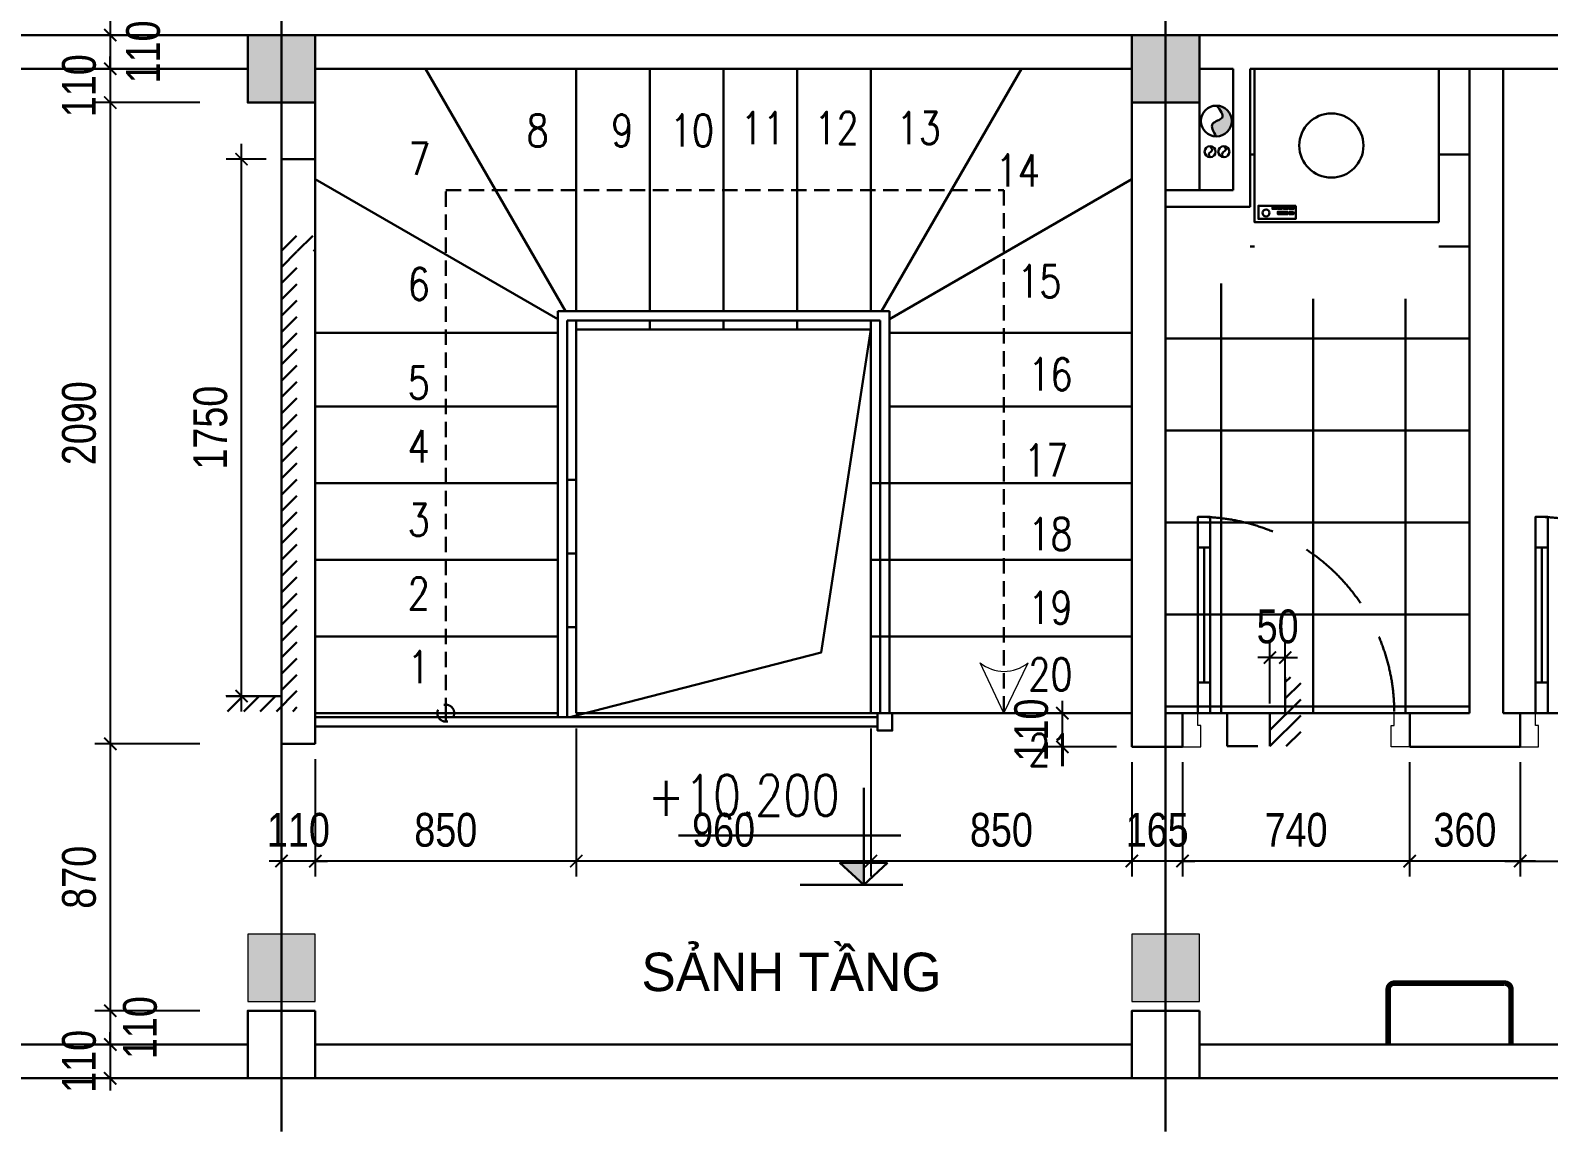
# Model space of a CAD drawing. Header units: millimetres. Extents: x -82962 to 19744, y -138000 to 4535.
# Drawn here: x -66900 to -61954, y -92166 to -88577 of the extents above; entities that cross this region are included whole.
import ezdxf

# ---------------------------------------------------------------- set-up
doc = ezdxf.new("R2010")
doc.units = ezdxf.units.MM
doc.header["$LTSCALE"] = 1000
doc.header["$MEASUREMENT"] = 0
doc.header["$PDMODE"] = 3
doc.linetypes.add('HIDDEN', pattern=[0.375, 0.25, -0.125])
doc.layers.get('0').update_dxf_attribs({"lineweight": 30})
doc.layers.get('DEFPOINTS').update_dxf_attribs({"color": 4, "lineweight": 30})
for name, color, linetype, lineweight in [('BANCONG', 42, 'Continuous', 13), ('BE TONG', 6, 'Continuous', 5), ('BHATCH', 251, 'Continuous', 5), ('I-SITE-BOUNDARY', 10, 'HIDDEN', 15), ('THAY', 4, 'Continuous', 30)]:
    doc.layers.add(name, color=color, linetype=linetype, lineweight=lineweight)
doc.styles.add('A2', font='VnAvantH.TTF')
doc.styles.add('dim', font='arial.ttf', dxfattribs={"width": 0.8})
doc.styles.add('ROMANO', font='ROMANS', dxfattribs={"width": 0.8, "bigfont": 'VNS'})
doc.styles.get("Standard").update_dxf_attribs({"font": 'romans.shx', "width": 0.7, "bigfont": 'bigfont.shx'})
doc.dimstyles.new('1-100-100', dxfattribs={"dimscale": 0, "dimtxt": 2.2, "dimasz": 0.8, "dimexe": 1, "dimexo": 1, "dimgap": 0.9, "dimtad": 1, "dimdec": 0, "dimzin": 0, "dimdsep": 46, "dimtxsty": 'dim', "dimblk1": 'ARCHTICK', "dimblk2": 'ARCHTICK', "dimsah": 1, "dimcen": 1, "dimdle": 1, "dimclrd": 256, "dimclre": 256, "dimclrt": 1, "dimadec": 0, "dimazin": 0, "dimtfac": 0.0001, "dimtdec": 0, "dimtix": 1, "dimtmove": 2, "dimatfit": 3, "dimldrblk": 'DOT', "dimfxl": 100, "dimtolj": 1, "dimtzin": 0, "dimarcsym": 0})

# ---------------------------------------------------------------- blocks, each defined once
blk = doc.blocks.new('*U6')
blk.add_line((70, -100), (70, -540))
for points in [[(50, 0), (50, -640), (90, -640), (90, 0)], [(50, -100), (90, -100), (90, -540), (50, -540)]]:
    blk.add_lwpolyline(points, close=True)
at = {"linetype": 'HIDDEN'}
blk.add_arc((50, 0), 640, 270, 0, dxfattribs=at)
at = {"layer": 'I-SITE-BOUNDARY', "linetype": 'ByBlock'}
for points in [[(0, 110), (60, 110), (60, 40), (50, 40), (50, 0), (0, 0)], [(740, 110), (680, 110), (680, 40), (690, 40), (690, 0), (740, 0)]]:
    blk.add_lwpolyline(points, close=True, dxfattribs=at)
blk = doc.blocks.new('muiten')
at = {"layer": 'BANCONG'}
for q in [(-445.5, -145.6), (-132.9, -146.8)]:
    blk.add_line((-288, 182), q, dxfattribs=at)
blk.add_arc((-289.9, -338.8), 248.1, 50.72328, 128.85402, dxfattribs=at)
blk = doc.blocks.new('_ARCHTICK')
at = {"color": 0, "linetype": 'ByBlock', "const_width": 0.15}
blk.add_lwpolyline([(-0.5, -0.5), (0.5, 0.5)], dxfattribs=at)
blk = doc.blocks.new('*D1493')
at = {"layer": 'DEFPOINTS', "color": 0, "ltscale": 0.2, "transparency": 16777216}
for p in [(-62406.9, -90912.3), (-62046.9, -90912.3), (-62406.9, -91284.4)]:
    blk.add_point(p, dxfattribs=at)
at = {"layer": 'THAY', "lineweight": -2, "ltscale": 0.2, "transparency": 16777216}
for p, q in [((-62406.9, -90962.3), (-62406.9, -91334.4)), ((-62046.9, -90962.3), (-62046.9, -91334.4)), ((-61996.9, -91284.4), (-62456.9, -91284.4))]:
    blk.add_line(p, q, dxfattribs=at)
at = {"layer": 'THAY', "lineweight": -2, "ltscale": 0.2, "transparency": 16777216, "xscale": 40.00000032884265, "yscale": 40.00000032884265, "zscale": 40.00000032884265, "rotation": 180}
blk.add_blockref('_ARCHTICK', (-62406.9, -91284.4), dxfattribs=at)
at = {"layer": 'THAY', "lineweight": -2, "ltscale": 0.2, "transparency": 16777216, "xscale": 40.00000032884265, "yscale": 40.00000032884265, "zscale": 40.00000032884265}
blk.add_blockref('_ARCHTICK', (-62046.9, -91284.4), dxfattribs=at)
at = {"layer": 'THAY', "color": 1, "ltscale": 0.2, "transparency": 16777216, "insert": (-62226.9, -91183.2), "char_height": 110, "attachment_point": 5, "style": 'dim'}
blk.add_mtext('\\A1;360', dxfattribs=at)
blk = doc.blocks.new('_DOT')
at = {"color": 0, "linetype": 'ByBlock', "ltscale": 10}
blk.add_line((-0.5, 0), (-1, 0), dxfattribs=at)
at = {"color": 0, "linetype": 'ByBlock', "ltscale": 10, "const_width": 0.5}
blk.add_lwpolyline([(-0.25, 0, 1), (0.25, 0, 1)], format="xyb", close=True, dxfattribs=at)
blk = doc.blocks.new('*D1494')
at = {"layer": 'DEFPOINTS', "color": 0, "ltscale": 0.2, "transparency": 16777216}
for p in [(-63146.9, -90912.3), (-62406.9, -90912.3), (-63146.9, -91284.4)]:
    blk.add_point(p, dxfattribs=at)
at = {"layer": 'THAY', "lineweight": -2, "ltscale": 0.2, "transparency": 16777216}
for p, q in [((-63146.9, -90962.3), (-63146.9, -91334.4)), ((-62406.9, -90962.3), (-62406.9, -91334.4)), ((-62356.9, -91284.4), (-63196.9, -91284.4))]:
    blk.add_line(p, q, dxfattribs=at)
at = {"layer": 'THAY', "lineweight": -2, "ltscale": 0.2, "transparency": 16777216, "xscale": 40.00000032884265, "yscale": 40.00000032884265, "zscale": 40.00000032884265, "rotation": 180}
blk.add_blockref('_ARCHTICK', (-63146.9, -91284.4), dxfattribs=at)
at = {"layer": 'THAY', "lineweight": -2, "ltscale": 0.2, "transparency": 16777216, "xscale": 40.00000032884265, "yscale": 40.00000032884265, "zscale": 40.00000032884265}
blk.add_blockref('_ARCHTICK', (-62406.9, -91284.4), dxfattribs=at)
at = {"layer": 'THAY', "color": 1, "ltscale": 0.2, "transparency": 16777216, "insert": (-62776.9, -91183.2), "char_height": 110, "attachment_point": 5, "style": 'dim'}
blk.add_mtext('\\A1;740', dxfattribs=at)
blk = doc.blocks.new('*D1495')
at = {"layer": 'DEFPOINTS', "color": 0, "ltscale": 0.2, "transparency": 16777216}
for p in [(-63311.9, -90912.3), (-63146.9, -90912.3), (-63311.9, -91284.4)]:
    blk.add_point(p, dxfattribs=at)
at = {"layer": 'THAY', "lineweight": -2, "ltscale": 0.2, "transparency": 16777216}
for p, q in [((-63311.9, -90962.3), (-63311.9, -91334.4)), ((-63146.9, -90962.3), (-63146.9, -91334.4)), ((-63311.9, -91284.4), (-63351.9, -91284.4)), ((-63146.9, -91284.4), (-63311.9, -91284.4)), ((-63146.9, -91284.4), (-63106.9, -91284.4))]:
    blk.add_line(p, q, dxfattribs=at)
at = {"layer": 'THAY', "lineweight": -2, "ltscale": 0.2, "transparency": 16777216, "xscale": 40.00000032884265, "yscale": 40.00000032884265, "zscale": 40.00000032884265}
blk.add_blockref('_ARCHTICK', (-63311.9, -91284.4), dxfattribs=at)
at = {"layer": 'THAY', "lineweight": -2, "ltscale": 0.2, "transparency": 16777216, "xscale": 40.00000032884265, "yscale": 40.00000032884265, "zscale": 40.00000032884265, "rotation": 180}
blk.add_blockref('_ARCHTICK', (-63146.9, -91284.4), dxfattribs=at)
at = {"layer": 'THAY', "color": 1, "ltscale": 0.2, "transparency": 16777216, "insert": (-63229.4, -91183.2), "char_height": 110, "attachment_point": 5, "style": 'dim'}
blk.add_mtext('\\A1;165', dxfattribs=at)
blk = doc.blocks.new('*D1496')
at = {"layer": 'DEFPOINTS', "color": 0, "ltscale": 0.2, "transparency": 16777216}
for p in [(-64161.9, -90802.3), (-63311.9, -90912.3), (-64161.9, -91284.4)]:
    blk.add_point(p, dxfattribs=at)
at = {"layer": 'THAY', "lineweight": -2, "ltscale": 0.2, "transparency": 16777216}
for p, q in [((-64161.9, -90852.3), (-64161.9, -91334.4)), ((-63311.9, -90962.3), (-63311.9, -91334.4)), ((-63261.9, -91284.4), (-64211.9, -91284.4))]:
    blk.add_line(p, q, dxfattribs=at)
at = {"layer": 'THAY', "lineweight": -2, "ltscale": 0.2, "transparency": 16777216, "xscale": 40.00000032884265, "yscale": 40.00000032884265, "zscale": 40.00000032884265, "rotation": 180}
blk.add_blockref('_ARCHTICK', (-64161.9, -91284.4), dxfattribs=at)
at = {"layer": 'THAY', "lineweight": -2, "ltscale": 0.2, "transparency": 16777216, "xscale": 40.00000032884265, "yscale": 40.00000032884265, "zscale": 40.00000032884265}
blk.add_blockref('_ARCHTICK', (-63311.9, -91284.4), dxfattribs=at)
at = {"layer": 'THAY', "color": 1, "ltscale": 0.2, "transparency": 16777216, "insert": (-63736.9, -91183.2), "char_height": 110, "attachment_point": 5, "style": 'dim'}
blk.add_mtext('\\A1;850', dxfattribs=at)
blk = doc.blocks.new('*D1497')
at = {"layer": 'DEFPOINTS', "color": 0, "ltscale": 0.2, "transparency": 16777216}
for p in [(-65121.9, -90802.3), (-64161.9, -90802.3), (-65121.9, -91284.4)]:
    blk.add_point(p, dxfattribs=at)
at = {"layer": 'THAY', "lineweight": -2, "ltscale": 0.2, "transparency": 16777216}
for p, q in [((-65121.9, -90852.3), (-65121.9, -91334.4)), ((-64161.9, -90852.3), (-64161.9, -91334.4)), ((-64111.9, -91284.4), (-65171.9, -91284.4))]:
    blk.add_line(p, q, dxfattribs=at)
at = {"layer": 'THAY', "lineweight": -2, "ltscale": 0.2, "transparency": 16777216, "xscale": 40.00000032884265, "yscale": 40.00000032884265, "zscale": 40.00000032884265, "rotation": 180}
blk.add_blockref('_ARCHTICK', (-65121.9, -91284.4), dxfattribs=at)
at = {"layer": 'THAY', "lineweight": -2, "ltscale": 0.2, "transparency": 16777216, "xscale": 40.00000032884265, "yscale": 40.00000032884265, "zscale": 40.00000032884265}
blk.add_blockref('_ARCHTICK', (-64161.9, -91284.4), dxfattribs=at)
at = {"layer": 'THAY', "color": 1, "ltscale": 0.2, "transparency": 16777216, "insert": (-64641.9, -91183.2), "char_height": 110, "attachment_point": 5, "style": 'dim'}
blk.add_mtext('\\A1;960', dxfattribs=at)
blk = doc.blocks.new('*D1498')
at = {"layer": 'DEFPOINTS', "color": 0, "ltscale": 0.2, "transparency": 16777216}
for p in [(-65121.9, -90802.3), (-65971.9, -90902.3), (-65971.9, -91284.4)]:
    blk.add_point(p, dxfattribs=at)
at = {"layer": 'THAY', "lineweight": -2, "ltscale": 0.2, "transparency": 16777216}
for p, q in [((-65121.9, -90852.3), (-65121.9, -91334.4)), ((-65971.9, -90952.3), (-65971.9, -91334.4)), ((-65071.9, -91284.4), (-66021.9, -91284.4))]:
    blk.add_line(p, q, dxfattribs=at)
at = {"layer": 'THAY', "lineweight": -2, "ltscale": 0.2, "transparency": 16777216, "xscale": 40.00000032884265, "yscale": 40.00000032884265, "zscale": 40.00000032884265, "rotation": 180}
blk.add_blockref('_ARCHTICK', (-65971.9, -91284.4), dxfattribs=at)
at = {"layer": 'THAY', "lineweight": -2, "ltscale": 0.2, "transparency": 16777216, "xscale": 40.00000032884265, "yscale": 40.00000032884265, "zscale": 40.00000032884265}
blk.add_blockref('_ARCHTICK', (-65121.9, -91284.4), dxfattribs=at)
at = {"layer": 'THAY', "color": 1, "ltscale": 0.2, "transparency": 16777216, "insert": (-65546.9, -91183.2), "char_height": 110, "attachment_point": 5, "style": 'dim'}
blk.add_mtext('\\A1;850', dxfattribs=at)
blk = doc.blocks.new('*D1499')
at = {"layer": 'DEFPOINTS', "color": 0, "ltscale": 0.2, "transparency": 16777216}
for p in [(-66081.9, -90902.3), (-65971.9, -90902.3), (-66081.9, -91284.4)]:
    blk.add_point(p, dxfattribs=at)
at = {"layer": 'THAY', "lineweight": -2, "ltscale": 0.2, "transparency": 16777216}
for p, q in [((-66081.9, -90952.3), (-66081.9, -91334.4)), ((-65971.9, -90952.3), (-65971.9, -91334.4)), ((-66081.9, -91284.4), (-66121.9, -91284.4)), ((-65971.9, -91284.4), (-66081.9, -91284.4)), ((-65971.9, -91284.4), (-65931.9, -91284.4))]:
    blk.add_line(p, q, dxfattribs=at)
at = {"layer": 'THAY', "lineweight": -2, "ltscale": 0.2, "transparency": 16777216, "xscale": 40.00000032884265, "yscale": 40.00000032884265, "zscale": 40.00000032884265}
blk.add_blockref('_ARCHTICK', (-66081.9, -91284.4), dxfattribs=at)
at = {"layer": 'THAY', "lineweight": -2, "ltscale": 0.2, "transparency": 16777216, "xscale": 40.00000032884265, "yscale": 40.00000032884265, "zscale": 40.00000032884265, "rotation": 180}
blk.add_blockref('_ARCHTICK', (-65971.9, -91284.4), dxfattribs=at)
at = {"layer": 'THAY', "color": 1, "ltscale": 0.2, "transparency": 16777216, "insert": (-66026.9, -91183.2), "char_height": 110, "attachment_point": 5, "style": 'dim'}
blk.add_mtext('\\A1;110', dxfattribs=at)
blk = doc.blocks.new('*D1500')
at = {"layer": 'DEFPOINTS', "color": 0, "ltscale": 0.2, "transparency": 16777216}
for p in [(-66297.7, -88592.3), (-66640, -88702.3), (-66297.7, -88702.3)]:
    blk.add_point(p, dxfattribs=at)
at = {"layer": 'THAY', "lineweight": -2, "ltscale": 0.2, "transparency": 16777216}
for p, q in [((-66640, -88542.3), (-66640, -88752.3)), ((-66347.7, -88592.3), (-66690, -88592.3)), ((-66347.7, -88702.3), (-66690, -88702.3))]:
    blk.add_line(p, q, dxfattribs=at)
at = {"layer": 'THAY', "lineweight": -2, "ltscale": 0.2, "transparency": 16777216, "xscale": 40.00000032884265, "yscale": 40.00000032884265, "zscale": 40.00000032884265}
for p, rotation in [((-66640, -88592.3), 90), ((-66640, -88702.3), 270)]:
    blk.add_blockref('_ARCHTICK', p, dxfattribs=dict(at, rotation=rotation))
at = {"layer": 'THAY', "color": 1, "ltscale": 0.2, "transparency": 16777216, "insert": (-66532.4, -88647.3), "char_height": 110, "attachment_point": 5, "rotation": 90, "style": 'dim'}
blk.add_mtext('\\A1;110', dxfattribs=at)
blk = doc.blocks.new('*D1501')
at = {"layer": 'DEFPOINTS', "color": 0, "ltscale": 0.2, "transparency": 16777216}
for p in [(-66297.7, -88702.3), (-66640, -88812.3), (-66297.7, -88812.3)]:
    blk.add_point(p, dxfattribs=at)
at = {"layer": 'THAY', "lineweight": -2, "ltscale": 0.2, "transparency": 16777216}
for p, q in [((-66640, -88702.3), (-66640, -88662.3)), ((-66347.7, -88702.3), (-66690, -88702.3)), ((-66640, -88702.3), (-66640, -88812.3)), ((-66347.7, -88812.3), (-66690, -88812.3)), ((-66640, -88812.3), (-66640, -88852.3))]:
    blk.add_line(p, q, dxfattribs=at)
at = {"layer": 'THAY', "lineweight": -2, "ltscale": 0.2, "transparency": 16777216, "xscale": 40.00000032884265, "yscale": 40.00000032884265, "zscale": 40.00000032884265}
for p, rotation in [((-66640, -88702.3), 270), ((-66640, -88812.3), 90)]:
    blk.add_blockref('_ARCHTICK', p, dxfattribs=dict(at, rotation=rotation))
at = {"layer": 'THAY', "color": 1, "ltscale": 0.2, "transparency": 16777216, "insert": (-66741.2, -88757.3), "char_height": 110, "attachment_point": 5, "rotation": 90, "style": 'dim'}
blk.add_mtext('\\A1;110', dxfattribs=at)
blk = doc.blocks.new('*D1502')
at = {"layer": 'DEFPOINTS', "color": 0, "ltscale": 0.2, "transparency": 16777216}
for p in [(-66297.7, -88812.3), (-66640, -90902.3), (-66297.7, -90902.3)]:
    blk.add_point(p, dxfattribs=at)
at = {"layer": 'THAY', "lineweight": -2, "ltscale": 0.2, "transparency": 16777216}
for p, q in [((-66640, -88762.3), (-66640, -90952.3)), ((-66347.7, -88812.3), (-66690, -88812.3)), ((-66347.7, -90902.3), (-66690, -90902.3))]:
    blk.add_line(p, q, dxfattribs=at)
at = {"layer": 'THAY', "lineweight": -2, "ltscale": 0.2, "transparency": 16777216, "xscale": 40.00000032884265, "yscale": 40.00000032884265, "zscale": 40.00000032884265}
for p, rotation in [((-66640, -88812.3), 90), ((-66640, -90902.3), 270)]:
    blk.add_blockref('_ARCHTICK', p, dxfattribs=dict(at, rotation=rotation))
at = {"layer": 'THAY', "color": 1, "ltscale": 0.2, "transparency": 16777216, "insert": (-66741.2, -89857.3), "char_height": 110, "attachment_point": 5, "rotation": 90, "style": 'dim'}
blk.add_mtext('\\A1;2090', dxfattribs=at)
blk = doc.blocks.new('*D1503')
at = {"layer": 'DEFPOINTS', "color": 0, "ltscale": 0.2, "transparency": 16777216}
for p in [(-66297.7, -90902.3), (-66640, -91772.3), (-66297.7, -91772.3)]:
    blk.add_point(p, dxfattribs=at)
at = {"layer": 'THAY', "lineweight": -2, "ltscale": 0.2, "transparency": 16777216}
for p, q in [((-66640, -90852.3), (-66640, -91822.3)), ((-66347.7, -90902.3), (-66690, -90902.3)), ((-66347.7, -91772.3), (-66690, -91772.3))]:
    blk.add_line(p, q, dxfattribs=at)
at = {"layer": 'THAY', "lineweight": -2, "ltscale": 0.2, "transparency": 16777216, "xscale": 40.00000032884265, "yscale": 40.00000032884265, "zscale": 40.00000032884265}
for p, rotation in [((-66640, -90902.3), 90), ((-66640, -91772.3), 270)]:
    blk.add_blockref('_ARCHTICK', p, dxfattribs=dict(at, rotation=rotation))
at = {"layer": 'THAY', "color": 1, "ltscale": 0.2, "transparency": 16777216, "insert": (-66741.2, -91337.3), "char_height": 110, "attachment_point": 5, "rotation": 90, "style": 'dim'}
blk.add_mtext('\\A1;870', dxfattribs=at)
blk = doc.blocks.new('*D1504')
at = {"layer": 'DEFPOINTS', "color": 0, "ltscale": 0.2, "transparency": 16777216}
for p in [(-66297.7, -91772.3), (-66640, -91882.3), (-66297.7, -91882.3)]:
    blk.add_point(p, dxfattribs=at)
at = {"layer": 'THAY', "lineweight": -2, "ltscale": 0.2, "transparency": 16777216}
for p, q in [((-66640, -91722.3), (-66640, -91932.3)), ((-66347.7, -91772.3), (-66690, -91772.3)), ((-66347.7, -91882.3), (-66690, -91882.3))]:
    blk.add_line(p, q, dxfattribs=at)
at = {"layer": 'THAY', "lineweight": -2, "ltscale": 0.2, "transparency": 16777216, "xscale": 40.00000032884265, "yscale": 40.00000032884265, "zscale": 40.00000032884265}
for p, rotation in [((-66640, -91772.3), 90), ((-66640, -91882.3), 270)]:
    blk.add_blockref('_ARCHTICK', p, dxfattribs=dict(at, rotation=rotation))
at = {"layer": 'THAY', "color": 1, "ltscale": 0.2, "transparency": 16777216, "insert": (-66542.5, -91827.3), "char_height": 110, "attachment_point": 5, "rotation": 90, "style": 'dim'}
blk.add_mtext('\\A1;110', dxfattribs=at)
blk = doc.blocks.new('*D1505')
at = {"layer": 'DEFPOINTS', "color": 0, "ltscale": 0.2, "transparency": 16777216}
for p in [(-66297.7, -91882.3), (-66640, -91992.3), (-66297.7, -91992.3)]:
    blk.add_point(p, dxfattribs=at)
at = {"layer": 'THAY', "lineweight": -2, "ltscale": 0.2, "transparency": 16777216}
for p, q in [((-66640, -91882.3), (-66640, -91842.3)), ((-66347.7, -91882.3), (-66690, -91882.3)), ((-66640, -91882.3), (-66640, -91992.3)), ((-66347.7, -91992.3), (-66690, -91992.3)), ((-66640, -91992.3), (-66640, -92032.3))]:
    blk.add_line(p, q, dxfattribs=at)
at = {"layer": 'THAY', "lineweight": -2, "ltscale": 0.2, "transparency": 16777216, "xscale": 40.00000032884265, "yscale": 40.00000032884265, "zscale": 40.00000032884265}
for p, rotation in [((-66640, -91882.3), 270), ((-66640, -91992.3), 90)]:
    blk.add_blockref('_ARCHTICK', p, dxfattribs=dict(at, rotation=rotation))
at = {"layer": 'THAY', "color": 1, "ltscale": 0.2, "transparency": 16777216, "insert": (-66741.2, -91937.3), "char_height": 110, "attachment_point": 5, "rotation": 90, "style": 'dim'}
blk.add_mtext('\\A1;110', dxfattribs=at)
blk = doc.blocks.new('*D1506')
at = {"layer": 'DEFPOINTS', "color": 0, "ltscale": 0.2, "transparency": 16777216}
for p in [(-66212.3, -88996.8), (-66081.9, -88996.8), (-66081.9, -90746.8)]:
    blk.add_point(p, dxfattribs=at)
at = {"layer": 'THAY', "lineweight": -2, "ltscale": 0.2, "transparency": 16777216}
for p, q in [((-66212.3, -90796.8), (-66212.3, -88946.8)), ((-66131.9, -88996.8), (-66262.3, -88996.8)), ((-66131.9, -90746.8), (-66262.3, -90746.8))]:
    blk.add_line(p, q, dxfattribs=at)
at = {"layer": 'THAY', "lineweight": -2, "ltscale": 0.2, "transparency": 16777216, "xscale": 40.00000032884265, "yscale": 40.00000032884265, "zscale": 40.00000032884265}
for p, rotation in [((-66212.3, -88996.8), 90), ((-66212.3, -90746.8), 270)]:
    blk.add_blockref('_ARCHTICK', p, dxfattribs=dict(at, rotation=rotation))
at = {"layer": 'THAY', "color": 1, "ltscale": 0.2, "transparency": 16777216, "insert": (-66313.4, -89871.8), "char_height": 110, "attachment_point": 5, "rotation": 90, "style": 'dim'}
blk.add_mtext('\\A1;1750', dxfattribs=at)
blk = doc.blocks.new('*D1509')
at = {"layer": 'DEFPOINTS', "color": 0, "ltscale": 0.2, "transparency": 16777216}
for p in [(-62812, -90621.4), (-62862, -90820.9), (-62812, -90820.9)]:
    blk.add_point(p, dxfattribs=at)
at = {"layer": 'THAY', "lineweight": -2, "ltscale": 0.2, "transparency": 16777216}
for p, q in [((-62862, -90770.9), (-62862, -90571.4)), ((-62812, -90770.9), (-62812, -90571.4)), ((-62862, -90621.4), (-62902, -90621.4)), ((-62862, -90621.4), (-62812, -90621.4)), ((-62812, -90621.4), (-62772, -90621.4))]:
    blk.add_line(p, q, dxfattribs=at)
at = {"layer": 'THAY', "lineweight": -2, "ltscale": 0.2, "transparency": 16777216, "xscale": 40.00000032884265, "yscale": 40.00000032884265, "zscale": 40.00000032884265}
blk.add_blockref('_ARCHTICK', (-62862, -90621.4), dxfattribs=at)
at = {"layer": 'THAY', "lineweight": -2, "ltscale": 0.2, "transparency": 16777216, "xscale": 40.00000032884265, "yscale": 40.00000032884265, "zscale": 40.00000032884265, "rotation": 180}
blk.add_blockref('_ARCHTICK', (-62812, -90621.4), dxfattribs=at)
at = {"layer": 'THAY', "color": 1, "ltscale": 0.2, "transparency": 16777216, "insert": (-62837, -90520.2), "char_height": 110, "attachment_point": 5, "style": 'dim'}
blk.add_mtext('\\A1;50', dxfattribs=at)
blk = doc.blocks.new('*D1510')
at = {"layer": 'DEFPOINTS', "color": 0, "ltscale": 0.2, "transparency": 16777216}
for p in [(-63538.1, -90802.3), (-63311.9, -90802.3), (-63311.9, -90912.3)]:
    blk.add_point(p, dxfattribs=at)
at = {"layer": 'THAY', "lineweight": -2, "ltscale": 0.2, "transparency": 16777216}
for p, q in [((-63361.9, -90802.3), (-63588.1, -90802.3)), ((-63538.1, -90802.3), (-63538.1, -90762.3)), ((-63538.1, -90912.3), (-63538.1, -90802.3)), ((-63361.9, -90912.3), (-63588.1, -90912.3)), ((-63538.1, -90912.3), (-63538.1, -90952.3))]:
    blk.add_line(p, q, dxfattribs=at)
at = {"layer": 'THAY', "lineweight": -2, "ltscale": 0.2, "transparency": 16777216, "xscale": 40.00000032884265, "yscale": 40.00000032884265, "zscale": 40.00000032884265}
for p, rotation in [((-63538.1, -90802.3), 270), ((-63538.1, -90912.3), 90)]:
    blk.add_blockref('_ARCHTICK', p, dxfattribs=dict(at, rotation=rotation))
at = {"layer": 'THAY', "color": 1, "ltscale": 0.2, "transparency": 16777216, "insert": (-63639.2, -90857.3), "char_height": 110, "attachment_point": 5, "rotation": 90, "style": 'dim'}
blk.add_mtext('\\A1;110', dxfattribs=at)
blk = doc.blocks.new('COT 220')
at = {"layer": 'BHATCH', "linetype": 'Continuous'}
blk.add_hatch(color=256, dxfattribs=at).paths.add_polyline_path([(-68602.8, -17805.5), (-68822.8, -17805.5), (-68822.8, -18025.5), (-68602.8, -18025.5)])
at = {"layer": 'BE TONG'}
blk.add_lwpolyline([(-68602.8, -17805.5), (-68822.8, -17805.5), (-68822.8, -18025.5), (-68602.8, -18025.5)], close=True, dxfattribs=at)
blk = doc.blocks.new('*D1801')
at = {"layer": 'DEFPOINTS', "color": 0, "ltscale": 0.2, "transparency": 16777216}
for p in [(-59801.9, -90802.3), (-62046.9, -90962.3), (-59801.9, -91284.4)]:
    blk.add_point(p, dxfattribs=at)
at = {"layer": 'THAY', "lineweight": -2, "ltscale": 0.2, "transparency": 16777216}
for p, q in [((-59801.9, -90852.3), (-59801.9, -91334.4)), ((-62046.9, -91012.3), (-62046.9, -91334.4)), ((-62096.9, -91284.4), (-59751.9, -91284.4))]:
    blk.add_line(p, q, dxfattribs=at)
at = {"layer": 'THAY', "lineweight": -2, "ltscale": 0.2, "transparency": 16777216, "xscale": 40.00000032884265, "yscale": 40.00000032884265, "zscale": 40.00000032884265, "rotation": 180}
blk.add_blockref('_ARCHTICK', (-62046.9, -91284.4), dxfattribs=at)
at = {"layer": 'THAY', "lineweight": -2, "ltscale": 0.2, "transparency": 16777216, "xscale": 40.00000032884265, "yscale": 40.00000032884265, "zscale": 40.00000032884265}
blk.add_blockref('_ARCHTICK', (-59801.9, -91284.4), dxfattribs=at)
at = {"layer": 'THAY', "color": 1, "ltscale": 0.2, "transparency": 16777216, "insert": (-60924.4, -91183.2), "char_height": 110, "attachment_point": 5, "style": 'dim'}
blk.add_mtext('\\A1;2245', dxfattribs=at)

msp = doc.modelspace()

# ---------------------------------------------------------------- hatches: boundary and pattern name
at = {"layer": 'THAY', "linetype": 'Continuous'}
h = msp.add_hatch(color=256, dxfattribs=at)
edge = h.paths.add_edge_path()
edge.add_spline(control_points=[(-63035.46907, -88822.39069), (-63023.37506, -88837.46693), (-63001.15102, -88865.17115), (-63064.12104, -88877.18953), (-63046.3783, -88906.46278), (-63036.73316, -88922.37603)], knot_values=[0, 0, 0, 0, 43.0954372189, 79.1924680076, 122.1881183082, 122.1881183082, 122.1881183082, 122.1881183082], degree=3, periodic=0)
edge.add_arc((-63036.6783, -88872.37606), 50, 269.93713879, 360)
edge.add_arc((-63036.6783, -88872.37606), 50, 360, 448.61419338)
at = {"layer": 'THAY', "ltscale": 0.2}
h = msp.add_hatch(dxfattribs=at)
h.set_pattern_fill('_USER', color=256, scale=300, style=0, double=1, pattern_type=0)
h.set_pattern_definition([(0, (-321.17, -481.3), (0, 300), []), (90, (-321.17, -481.3), (-300, 2e-14), [])])
h.paths.add_polyline_path([(-63056.86937, -90163.59713), (-63056.86937, -90802.34591), (-62456.86937, -90802.34591, 0.3960121918)], flags=17)
h.paths.add_polyline_path([(-62211.86937, -88952.34591), (-62311.86937, -88952.34591), (-62311.86937, -89452.34591), (-62911.86937, -89452.34591), (-62911.86937, -88952.34591), (-62926.86937, -88952.34591), (-62926.86937, -89402.34591), (-63201.86937, -89402.34591), (-63201.86937, -90802.34591), (-63146.86937, -90802.34591), (-63056.86937, -90802.34591), (-63056.86937, -90163.59713, -0.3960121918), (-62456.86937, -90802.34591), (-62406.86937, -90802.34591), (-62211.86937, -90802.34591)])
h = msp.add_hatch(dxfattribs=at)
h.set_pattern_fill('ANSI31', color=256, scale=300, style=0)
h.set_pattern_definition([(45, (0, -250), (-26.516504, 26.516504), [])])
h.paths.add_polyline_path([(-66262.39925, -90796.81771), (-66031.86937, -90796.81771), (-66031.86937, -89296.81771), (-65971.86937, -89296.81771), (-65971.86937, -89246.81771), (-66081.86937, -89246.81771), (-66081.86937, -90746.81771), (-66262.39925, -90746.81771)])
h = msp.add_hatch(dxfattribs=at)
h.set_pattern_fill('_USER', color=256, scale=300, style=0, double=1, pattern_type=0)
h.set_pattern_definition([(0, (-63001.6, -90910.43), (0, 300), []), (90, (-63001.6, -90910.43), (-300, 2e-14), [])])
h.paths.add_polyline_path([(-63001.58962, -90910.43356), (-62901.58962, -90910.43356), (-62901.58962, -90684.95921), (-62951.58962, -90684.95921), (-62951.58962, -90802.34591), (-63001.58962, -90802.34591)])
h = msp.add_hatch(dxfattribs=at)
h.set_pattern_fill('ANSI31', color=256, scale=300, style=0)
h.set_pattern_definition([(45, (-62861.96, -90910.434), (-26.5165, 26.5165), [])])
h.paths.add_polyline_path([(-62761.9588, -90684.95921), (-62811.9588, -90684.95921), (-62811.9588, -90802.34591), (-62761.9588, -90802.34591)])
h.paths.add_polyline_path([(-62761.9588, -90802.34591), (-62861.9588, -90802.34591), (-62861.9588, -90910.43356), (-62761.9588, -90910.43356)])

# ---------------------------------------------------------------- linework, layer by layer
at = {"layer": 'THAY', "ltscale": 0.015}
for p, q in [((-66081.86937, -92166.27122), (-66081.86937, -88487.95017)), ((-63201.86937, -92166.27122), (-63201.86937, -88487.95017)), ((-70178.11159, -88592.34591), (-57861.07884, -88592.34591))]:
    msp.add_line(p, q, dxfattribs=at)
at = {"layer": 'THAY'}
for p, q in [((-69681.86937, -88592.34591), (-61271.86937, -88592.34591)), ((-69461.86937, -88702.34591), (-66191.86937, -88702.34591)), ((-65971.86937, -88702.34591), (-63311.86937, -88702.34591)), ((-65156.50148, -89492.34591), (-65612.491, -88702.34591)), ((-65121.86937, -88702.34591), (-65121.86937, -89492.34591)), ((-64881.86937, -88702.34591), (-64881.86937, -89492.34591)), ((-64641.86937, -88702.34591), (-64641.86937, -89492.34591)), ((-64401.86937, -88702.34591), (-64401.86937, -89492.34591)), ((-64161.86937, -89492.34591), (-64161.86937, -88702.34591)), ((-64127.23725, -89492.34591), (-63671.24773, -88702.34591)), ((-63091.86937, -88702.34591), (-62981.86937, -88702.34591)), ((-66081.86937, -88812.34591), (-66081.86937, -90902.34591)), ((-65971.86937, -88812.34591), (-65971.86937, -90902.34591)), ((-65181.86937, -89517.69424), (-65971.86937, -89061.44729)), ((-64101.86937, -89517.69424), (-63311.86937, -89061.44729)), ((-65121.86937, -89522.34591), (-65121.86937, -90802.34591)), ((-65181.86937, -89562.34591), (-65971.86937, -89562.34591)), ((-65121.86937, -89552.34591), (-64161.86937, -89552.34591)), ((-64161.86937, -89552.34591), (-64161.86937, -90802.34591)), ((-63311.86937, -89562.34591), (-64101.86937, -89562.34591)), ((-65181.86937, -89802.34591), (-65971.86937, -89802.34591)), ((-63311.86937, -89802.34591), (-64101.86937, -89802.34591)), ((-65181.86937, -90052.34591), (-65971.86937, -90052.34591)), ((-63311.86937, -90052.34591), (-64161.86937, -90052.34591)), ((-65181.86937, -90302.34591), (-65971.86937, -90302.34591)), ((-63311.86937, -90302.34591), (-64161.86937, -90302.34591)), ((-65181.86937, -90552.34591), (-65971.86937, -90552.34591)), ((-63311.86937, -90552.34591), (-64161.86937, -90552.34591)), ((-65181.86937, -90802.34591), (-65971.86937, -90802.34591)), ((-65121.86937, -90802.34591), (-64161.86937, -90802.34591)), ((-63311.86937, -90802.34591), (-64161.86937, -90802.34591)), ((-66081.86937, -90902.34591), (-65971.86937, -90902.34591))]:
    msp.add_line(p, q, dxfattribs=at)
at = {"layer": 'THAY', "linetype": 'Continuous'}
for p, q in [((-63311.86937, -90912.34591), (-63311.86937, -88702.34591)), ((-63311.86937, -90912.34591), (-63311.86937, -88702.34591)), ((-62981.86937, -89097.34591), (-62981.86937, -88702.34591)), ((-62926.86937, -89152.34591), (-62926.86937, -88702.34591)), ((-62211.86937, -90802.34591), (-62211.86937, -88702.34591)), ((-62101.86937, -90802.34591), (-62101.86937, -88702.34591)), ((-63311.86937, -88812.34591), (-63201.86937, -88812.34591)), ((-63201.86937, -90802.34591), (-63201.86937, -88812.34591)), ((-63091.86937, -89097.34591), (-63091.86937, -88812.34591)), ((-63201.86937, -89097.34591), (-62981.86937, -89097.34591)), ((-63201.86937, -89152.34591), (-62926.86937, -89152.34591)), ((-65181.86937, -89492.34591), (-64101.86937, -89492.34591)), ((-65181.86937, -89492.34591), (-65181.86937, -90815.80998)), ((-65151.86937, -89522.34591), (-65151.86937, -90815.80998)), ((-65151.86937, -89522.34591), (-64131.86937, -89522.34591)), ((-65121.86937, -89522.34591), (-65121.86937, -89551.77811)), ((-64881.86937, -89522.34591), (-64881.86937, -89552.34591)), ((-64641.86937, -89522.34591), (-64641.86937, -89552.34591)), ((-64401.86937, -89522.34591), (-64401.86937, -89552.34591)), ((-64161.86937, -89552.34591), (-64161.86937, -89522.34591)), ((-64131.86937, -89522.34591), (-64131.86937, -90802.34591)), ((-64101.86937, -89492.34591), (-64101.86937, -90802.34591)), ((-65151.86937, -90042.34591), (-65121.86937, -90042.34591)), ((-65151.86937, -90282.34591), (-65121.86937, -90282.34591)), ((-65151.86937, -90522.34591), (-65121.86937, -90522.34591)), ((-63201.86937, -90802.34591), (-63146.86937, -90802.34591)), ((-63146.86937, -90802.34591), (-63146.86937, -90912.34591)), ((-63146.86937, -90802.34591), (-62406.86937, -90802.34591)), ((-62406.86937, -90802.34591), (-62406.86937, -90912.34591)), ((-62406.86937, -90802.34591), (-62211.86937, -90802.34591)), ((-62101.86937, -90802.34591), (-62046.86937, -90802.34591)), ((-62046.86937, -90802.34591), (-62046.86937, -90912.34591)), ((-62046.86937, -90802.34591), (-61356.86937, -90802.34591)), ((-64140.36692, -90815.80998), (-65971.86937, -90815.80998)), ((-64140.36692, -90845.80998), (-65971.86937, -90845.80998)), ((-63311.86937, -90912.34591), (-63146.86937, -90912.34591)), ((-62406.86937, -90912.34591), (-62046.86937, -90912.34591)), ((-66191.86937, -91882.34591), (-69461.86937, -91882.34591)), ((-61271.86937, -91992.34591), (-70281.86937, -91992.34591))]:
    msp.add_line(p, q, dxfattribs=at)
at = {"layer": 'THAY', "color": 142}
for p, q in [((-64184.88861, -91362.37273), (-64184.88861, -91045.18986)), ((-64064.35669, -91200.87221), (-64789.10051, -91200.87221)), ((-64057.94536, -91362.37273), (-64391.92065, -91362.37273))]:
    msp.add_line(p, q, dxfattribs=at)
at = {"layer": 'THAY', "ltscale": 0.2}
msp.add_line((-62456.86937, -91682.34591), (-62096.86937, -91682.34591), dxfattribs=at)
at = {"layer": 'THAY'}
for points in [[(-65971.86937, -88592.34591), (-66191.86937, -88592.34591), (-66191.86937, -88812.34591), (-65971.86937, -88812.34591)], [(-63091.86937, -88592.34591), (-63311.86937, -88592.34591), (-63311.86937, -88812.34591), (-63091.86937, -88812.34591)], [(-65971.86937, -91772.34591), (-66191.86937, -91772.34591), (-66191.86937, -91992.34591), (-65971.86937, -91992.34591)], [(-63091.86937, -91772.34591), (-63311.86937, -91772.34591), (-63311.86937, -91992.34591), (-63091.86937, -91992.34591)]]:
    msp.add_lwpolyline(points, close=True, dxfattribs=at)
for points in [[(-62926.86937, -88702.34591), (-61491.86937, -88702.34591)], [(-66262.39925, -90746.81771), (-66081.86937, -90746.81771), (-66081.86937, -88996.81771), (-65971.86937, -88996.81771)]]:
    msp.add_lwpolyline(points, dxfattribs=at)
at = {"layer": 'THAY', "linetype": 'Continuous'}
for points in [[(-62311.86937, -89202.34591), (-62911.86937, -89202.34591), (-62911.86937, -88702.34591), (-62311.86937, -88702.34591)], [(-62778.0339, -89148.43228), (-62899.86267, -89148.43228), (-62899.86267, -89191.25107), (-62778.0339, -89191.25107)], [(-62840.20684, -89151.51454), (-62853.97992, -89151.51454), (-62853.97992, -89159.1281), (-62840.20684, -89159.1281)], [(-62823.21001, -89151.51454), (-62836.98309, -89151.51454), (-62836.98309, -89159.1281), (-62823.21001, -89159.1281)], [(-62803.57557, -89168.20625), (-62836.69003, -89168.20625), (-62836.69003, -89175.81982), (-62803.57557, -89175.81982)], [(-62803.57557, -89151.51454), (-62817.34865, -89151.51454), (-62817.34865, -89159.1281), (-62803.57557, -89159.1281)], [(-62785.1134, -89168.20625), (-62798.88648, -89168.20625), (-62798.88648, -89175.81982), (-62785.1134, -89175.81982)], [(-62784.82033, -89151.51454), (-62798.59342, -89151.51454), (-62798.59342, -89159.1281), (-62784.82033, -89159.1281)], [(-64092.28526, -90802.34591), (-64140.36692, -90802.34591), (-64140.36692, -90859.27404), (-64092.28526, -90859.27404)]]:
    msp.add_lwpolyline(points, close=True, dxfattribs=at)
at = {"layer": 'THAY', "linetype": 'HIDDEN', "ltscale": 0.2}
for points in [[(-65546.86937, -90802.34591), (-65546.86937, -89097.34591), (-63728.70528, -89097.34591), (-63728.70528, -90802.34591)], [(-65546.86937, -90829.84591), (-65546.86937, -90802.34591)]]:
    msp.add_lwpolyline(points, dxfattribs=at)
at = {"layer": 'THAY', "ltscale": 0.2}
msp.add_lwpolyline([(-65142.28526, -90815.80998), (-64324.35534, -90604.80513), (-64161.86937, -89552.34591)], dxfattribs=at)
at = {"layer": 'THAY', "linetype": 'Continuous'}
for points in [[(-62861.9588, -90910.43356), (-62861.9588, -90802.34591), (-62811.9588, -90802.34591), (-62811.9588, -90684.95921)], [(-63311.86937, -91882.34591), (-65971.86937, -91882.34591)], [(-61491.86937, -91882.34591), (-63091.86937, -91882.34591)]]:
    msp.add_lwpolyline(points, dxfattribs=at)
at = {"layer": 'THAY', "linetype": 'HIDDEN', "ltscale": 0.2}
msp.add_lwpolyline([(-65519.36937, -90802.34591, 1), (-65574.36937, -90802.34591, 1)], format="xyb", close=True, dxfattribs=at)
at = {"layer": 'THAY', "color": 142}
msp.add_lwpolyline([(-64108.28726, -91290.35087), (-64262.99628, -91290.35087), (-64184.88861, -91362.37273)], close=True, dxfattribs=at)
at = {"layer": 'THAY', "ltscale": 0.2, "const_width": 18}
msp.add_lwpolyline([(-62076.86937, -91882.34591), (-62076.86937, -91702.34591, 0.4168937915), (-62096.86937, -91682.34591), (-62456.86937, -91682.34591, 0.4142135624), (-62476.86937, -91702.34591), (-62476.86937, -91882.34591)], format="xyb", dxfattribs=at)
at = {"layer": 'THAY', "linetype": 'Continuous'}
for centre, radius in [((-63036.6783, -88872.37606), 50), ((-62661.86937, -88952.34591), 104.52514), ((-63056.92316, -88972.55739), 18), ((-63012.18576, -88972.55739), 18), ((-62874.75096, -89172.05398), 11.43337)]:
    msp.add_circle(centre, radius, dxfattribs=at)
for points in [[(-63035.46907, -88822.39069), (-63017.85445, -88861.72187), (-63048.38009, -88880.98793), (-63036.73316, -88922.37603)], [(-63057.13421, -88954.55863), (-63050.75215, -88967.77162), (-63061.00482, -88979.43028), (-63055.85971, -88990.52595)], [(-63011.70341, -88954.56385), (-63006.17097, -88966.50746), (-63015.46703, -88974.98937), (-63017.69006, -88985.28867), (-63011.61411, -88990.54831)]]:
    msp.add_spline(points, degree=3, dxfattribs=at)
at = {"layer": 'THAY', "color": 142}
msp.add_solid([(-64184.88861, -91290.35087), (-64262.99628, -91290.35087), (-64184.88861, -91362.37273), (-64262.99628, -91290.35087)], dxfattribs=at)

# ---------------------------------------------------------------- block references
at = {"layer": 'THAY'}
for p in [(2630.88576, -70786.80659), (5510.88576, -70786.80659), (2630.88576, -73716.80659), (5510.88576, -73716.80659)]:
    msp.add_blockref('COT 220', p, dxfattribs=at)
at = {"layer": 'THAY', "ltscale": 100, "xscale": -1, "rotation": 180}
for p in [(-63146.86937, -90802.34591), (-62046.86937, -90802.34591)]:
    msp.add_blockref('*U6', p, dxfattribs=at)
at = {"layer": 'THAY', "linetype": 'HIDDEN', "ltscale": 0.2, "xscale": 0.5, "yscale": 0.5, "zscale": 0.5, "rotation": 180}
msp.add_blockref('muiten', (-63872.70769, -90711.36826), dxfattribs=at)

# ---------------------------------------------------------------- texts
at = {"layer": 'THAY', "color": 2, "ltscale": 0.2, "width": 0.8}
for s, p in [('8', (-65283.67314, -88955.94603)), ('9', (-65007.96436, -88955.94603)), ('10', (-64816.95223, -88955.94603)), ('11', (-64585.90363, -88947.70014)), ('12', (-64345.90363, -88947.70014)), ('13', (-64078.30565, -88947.70014)), ('7', (-65668.53734, -89048.08933)), ('14', (-63755.517, -89086.30882)), ('6', (-65671.07494, -89456.38099)), ('15', (-63685.26148, -89447.06712)), ('16', (-63649.35723, -89750.24859)), ('5', (-65671.07494, -89777.75147)), ('4', (-65671.07494, -89984.91013)), ('17', (-63663.38258, -90031.0384)), ('3', (-65671.07494, -90224.91013)), ('18', (-63649.35723, -90271.0384)), ('19', (-63649.35723, -90511.0384)), ('20', (-63649.35723, -90728.50589)), ('21', (-63649.35723, -90974.96891))]:
    msp.add_text(s, height=105, dxfattribs=at).set_placement(p)
at = {"layer": 'THAY', "color": 2, "width": 0.8}
for s, p in [('2', (-65671.07494, -90464.91013)), ('1', (-65671.07494, -90704.91013))]:
    msp.add_text(s, height=105, dxfattribs=at).set_placement(p)
at = {"layer": 'THAY', "color": 2, "style": 'ROMANO', "width": 0.8}
msp.add_text('+10.200', height=133.95375, dxfattribs=at).set_placement((-64888.26696, -91137.34418))
at = {"layer": 'THAY', "style": 'A2'}
msp.add_text('s¶nh tÇng ', height=125.239054, dxfattribs=at).set_placement((-64909.53248, -91708.21251))

# ---------------------------------------------------------------- dimensions: what is measured, and where the dimension line sits
at = {"layer": 'THAY', "ltscale": 0.2}
for base, p1, p2, picture, middle in [((-66640.03603, -88702.34591), (-66297.71634, -88592.34591), (-66297.71634, -88702.34591), '*D1500', (-66532.39315, -88647.34591)), ((-66640.03603, -91882.34591), (-66297.71634, -91772.34591), (-66297.71634, -91882.34591), '*D1504', (-66542.53344, -91827.34591))]:
    dim = msp.add_linear_dim(base=base, p1=p1, p2=p2, angle=90, dimstyle='1-100-100', override={"dimscale": 50}, dxfattribs=at)
    dim.commit()
    dim.dimension.update_dxf_attribs({"geometry": picture, "text_midpoint": middle, "dimtype": 160})
for base, p1, p2, picture, middle in [((-66640.03603, -88812.34591), (-66297.71634, -88702.34591), (-66297.71634, -88812.34591), '*D1501', (-66741.19906, -88757.34591)), ((-66640.03603, -90902.34591), (-66297.71634, -88812.34591), (-66297.71634, -90902.34591), '*D1502', (-66741.19906, -89857.34591)), ((-66212.25893, -88996.81771), (-66081.86937, -90746.81771), (-66081.86937, -88996.81771), '*D1506', (-66313.42196, -89871.81771)), ((-63538.05792, -90802.34591), (-63311.86937, -90912.34591), (-63311.86937, -90802.34591), '*D1510', (-63639.22095, -90857.34591)), ((-66640.03603, -91772.34591), (-66297.71634, -90902.34591), (-66297.71634, -91772.34591), '*D1503', (-66741.19906, -91337.34591)), ((-66640.03603, -91992.34591), (-66297.71634, -91882.34591), (-66297.71634, -91992.34591), '*D1505', (-66741.19906, -91937.34591))]:
    dim = msp.add_linear_dim(base=base, p1=p1, p2=p2, angle=90, dimstyle='1-100-100', override={"dimscale": 50}, dxfattribs=at)
    dim.commit()
    dim.dimension.update_dxf_attribs({"geometry": picture, "text_midpoint": middle})
for base, p1, p2, picture, middle in [((-62811.9588, -90621.38382), (-62861.9588, -90820.89263), (-62811.9588, -90820.89263), '*D1509', (-62836.9588, -90520.22079)), ((-65971.86937, -91284.39976), (-65121.86937, -90802.34591), (-65971.86937, -90902.34591), '*D1498', (-65546.86937, -91183.23673)), ((-65121.86937, -91284.39976), (-64161.86937, -90802.34591), (-65121.86937, -90802.34591), '*D1497', (-64641.86937, -91183.23673)), ((-64161.86937, -91284.39976), (-63311.86937, -90912.34591), (-64161.86937, -90802.34591), '*D1496', (-63736.86937, -91183.23673)), ((-59801.86937, -91284.39976), (-62046.86937, -90962.34591), (-59801.86937, -90802.34591), '*D1801', (-60924.36937, -91183.23673)), ((-66081.86937, -91284.39976), (-65971.86937, -90902.34591), (-66081.86937, -90902.34591), '*D1499', (-66026.86937, -91183.23673)), ((-63311.86937, -91284.39976), (-63146.86937, -90912.34591), (-63311.86937, -90912.34591), '*D1495', (-63229.36937, -91183.23673)), ((-63146.86937, -91284.39976), (-62406.86937, -90912.34591), (-63146.86937, -90912.34591), '*D1494', (-62776.86937, -91183.23673)), ((-62406.86937, -91284.39976), (-62046.86937, -90912.34591), (-62406.86937, -90912.34591), '*D1493', (-62226.86937, -91183.19921))]:
    dim = msp.add_linear_dim(base=base, p1=p1, p2=p2, dimstyle='1-100-100', override={"dimscale": 50}, dxfattribs=at)
    dim.commit()
    dim.dimension.update_dxf_attribs({"geometry": picture, "text_midpoint": middle})

doc.saveas('drawing.dxf')
